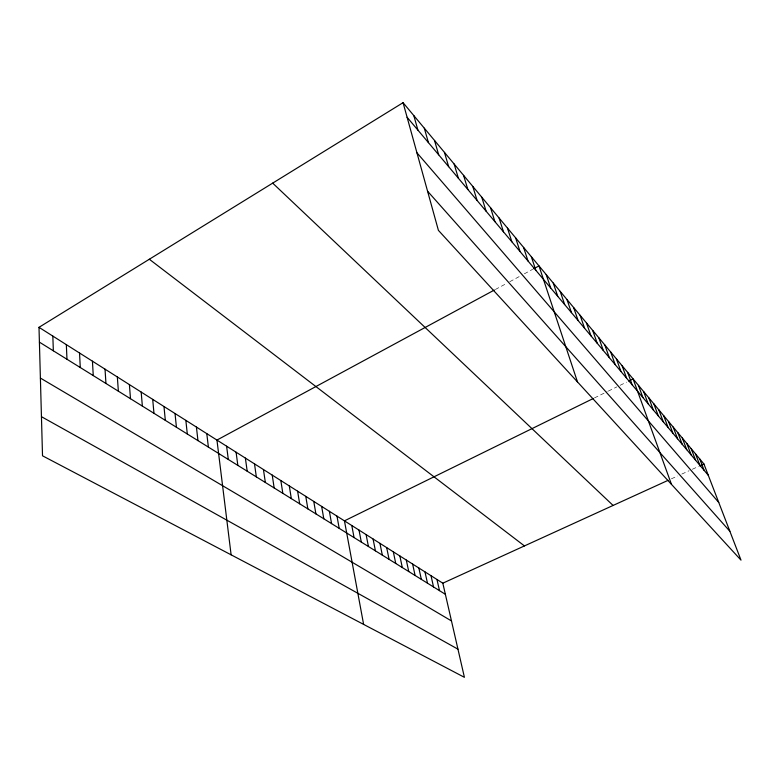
<?xml version="1.0" encoding="UTF-8"?>
<svg xmlns="http://www.w3.org/2000/svg" width="780" height="780" viewBox="0 0 780 780"><rect width="100%" height="100%" fill="white"/><g stroke="black" fill="none" stroke-linecap="round" stroke-linejoin="round"><path stroke-width="0.58" stroke-dasharray="3.9 2.92" d="M495.329 289.517L506.659 283.384M509.75 281.716L520.143 276.091M524.297 273.848L532.691 269.305M594.438 397.927L607.22 391.648M608.303 391.111L616.883 386.89M620.11 385.31L626.603 382.122M671.365 478.842L677.615 475.985M681.798 474.084L689.14 470.73M692.289 469.287L698.636 466.391"/><path stroke-width="1.17" d="M39 327.327L442.816 583.187L464.412 677.323L42.52 455.812L39 327.327L403.065 102.677L703.921 463.983L741 560.137L438.409 230.363L403.065 102.677M494.305 290.062L216.947 440.076L231.114 554.833M533.734 268.739L538.98 265.902L577.492 381.947M593.385 398.453L344.448 520.855L363.616 624.409M628.758 381.049L633.087 378.924L671.483 484.37M442.816 583.187L668.245 480.265M699.689 465.913L703.921 463.983M41.447 416.686L457.948 649.165M40.385 378.066L451.474 620.938M39.41 342.147L445.36 594.292M149.321 259.243L524.443 545.922M272.678 183.124L613.09 505.45M427.567 191.197L729.875 531.287M416.939 152.792L718.75 502.457M407.101 117.273L708.279 475.283M699.748 458.971L704.116 470.34M695.506 453.882L699.884 465.309M691.187 448.695L695.584 460.19M686.8 443.43L691.207 454.994M682.334 438.067L686.751 449.699M677.8 432.617L682.217 444.308M673.179 427.069L677.606 438.828M668.48 421.424L672.916 433.251M663.692 415.672L668.138 427.577M658.817 409.822L663.273 421.795M653.864 403.874L658.32 415.906M648.814 397.81L653.279 409.909M643.666 391.628L648.141 403.806M638.43 385.34L642.905 397.576M627.646 372.392L632.141 384.784M622.108 365.732L626.603 378.193M616.453 358.946L620.948 371.475M610.691 352.024L615.196 364.63M604.822 344.974L609.317 357.649M598.825 337.779L603.33 350.532M592.712 330.437L597.217 343.258M586.472 322.94L590.977 335.848M580.106 315.296L584.6 328.273M573.612 307.495L578.107 320.541M566.972 299.52L571.467 312.653M560.196 291.389L564.681 304.59M553.274 283.072L557.758 296.351M546.205 274.579L550.67 287.937M531.365 256.766L535.811 270.28M523.575 247.406L528.011 260.998M515.609 237.832L520.026 251.511M507.449 228.043L511.856 241.79M499.093 218L503.48 231.835M490.542 207.733L494.9 221.637M481.767 197.203L486.106 211.185M472.787 186.41L477.097 200.48M463.573 175.354L467.863 189.491M454.135 164.005L458.386 178.23M444.444 152.373L448.666 166.676M434.509 140.439L438.682 154.81M424.3 128.183L428.435 142.633M413.819 115.596L417.914 130.124M436.966 579.472L439.491 590.645M431.018 575.708L433.534 586.94M424.983 571.886L427.489 583.187M418.85 567.996L421.337 579.365M412.62 564.047L415.096 575.484M406.292 560.04L408.749 571.545M399.867 555.965L402.295 567.538M393.334 551.831L395.743 563.472M386.685 547.618L389.084 559.338M379.938 543.348L382.317 555.126M373.074 539L375.424 550.856M366.103 534.573L368.423 546.507M359.005 530.078L361.306 542.081M351.79 525.505L354.061 537.586M336.979 516.126L339.202 528.352M329.384 511.309L331.568 523.614M321.643 506.415L323.807 518.788M313.774 501.423L315.9 513.883M305.77 496.343L307.856 508.882M297.609 491.176L299.666 503.792M289.302 485.921L291.32 498.615M280.839 480.558L282.828 493.331M272.23 475.098L274.16 487.958M263.445 469.531L265.346 482.479M254.504 463.866L256.347 476.892M245.378 458.094L247.192 471.198M236.086 452.205L237.841 465.397M226.609 446.199L228.316 459.478M206.797 433.641L208.387 447.096M196.423 427.069L197.954 440.622M185.845 420.361L187.307 434.002M175.032 413.517L176.426 427.255M163.985 406.517L165.321 420.352M152.704 399.37L153.962 413.293M141.18 392.067L142.36 406.087M129.402 384.598L130.494 398.716M117.351 376.964L118.365 391.18M105.027 369.164L105.953 383.477M92.43 361.179L93.259 375.59M79.54 353.008L80.272 367.526M66.339 344.653L66.973 359.258M52.835 336.092L53.352 350.805"/></g></svg>
